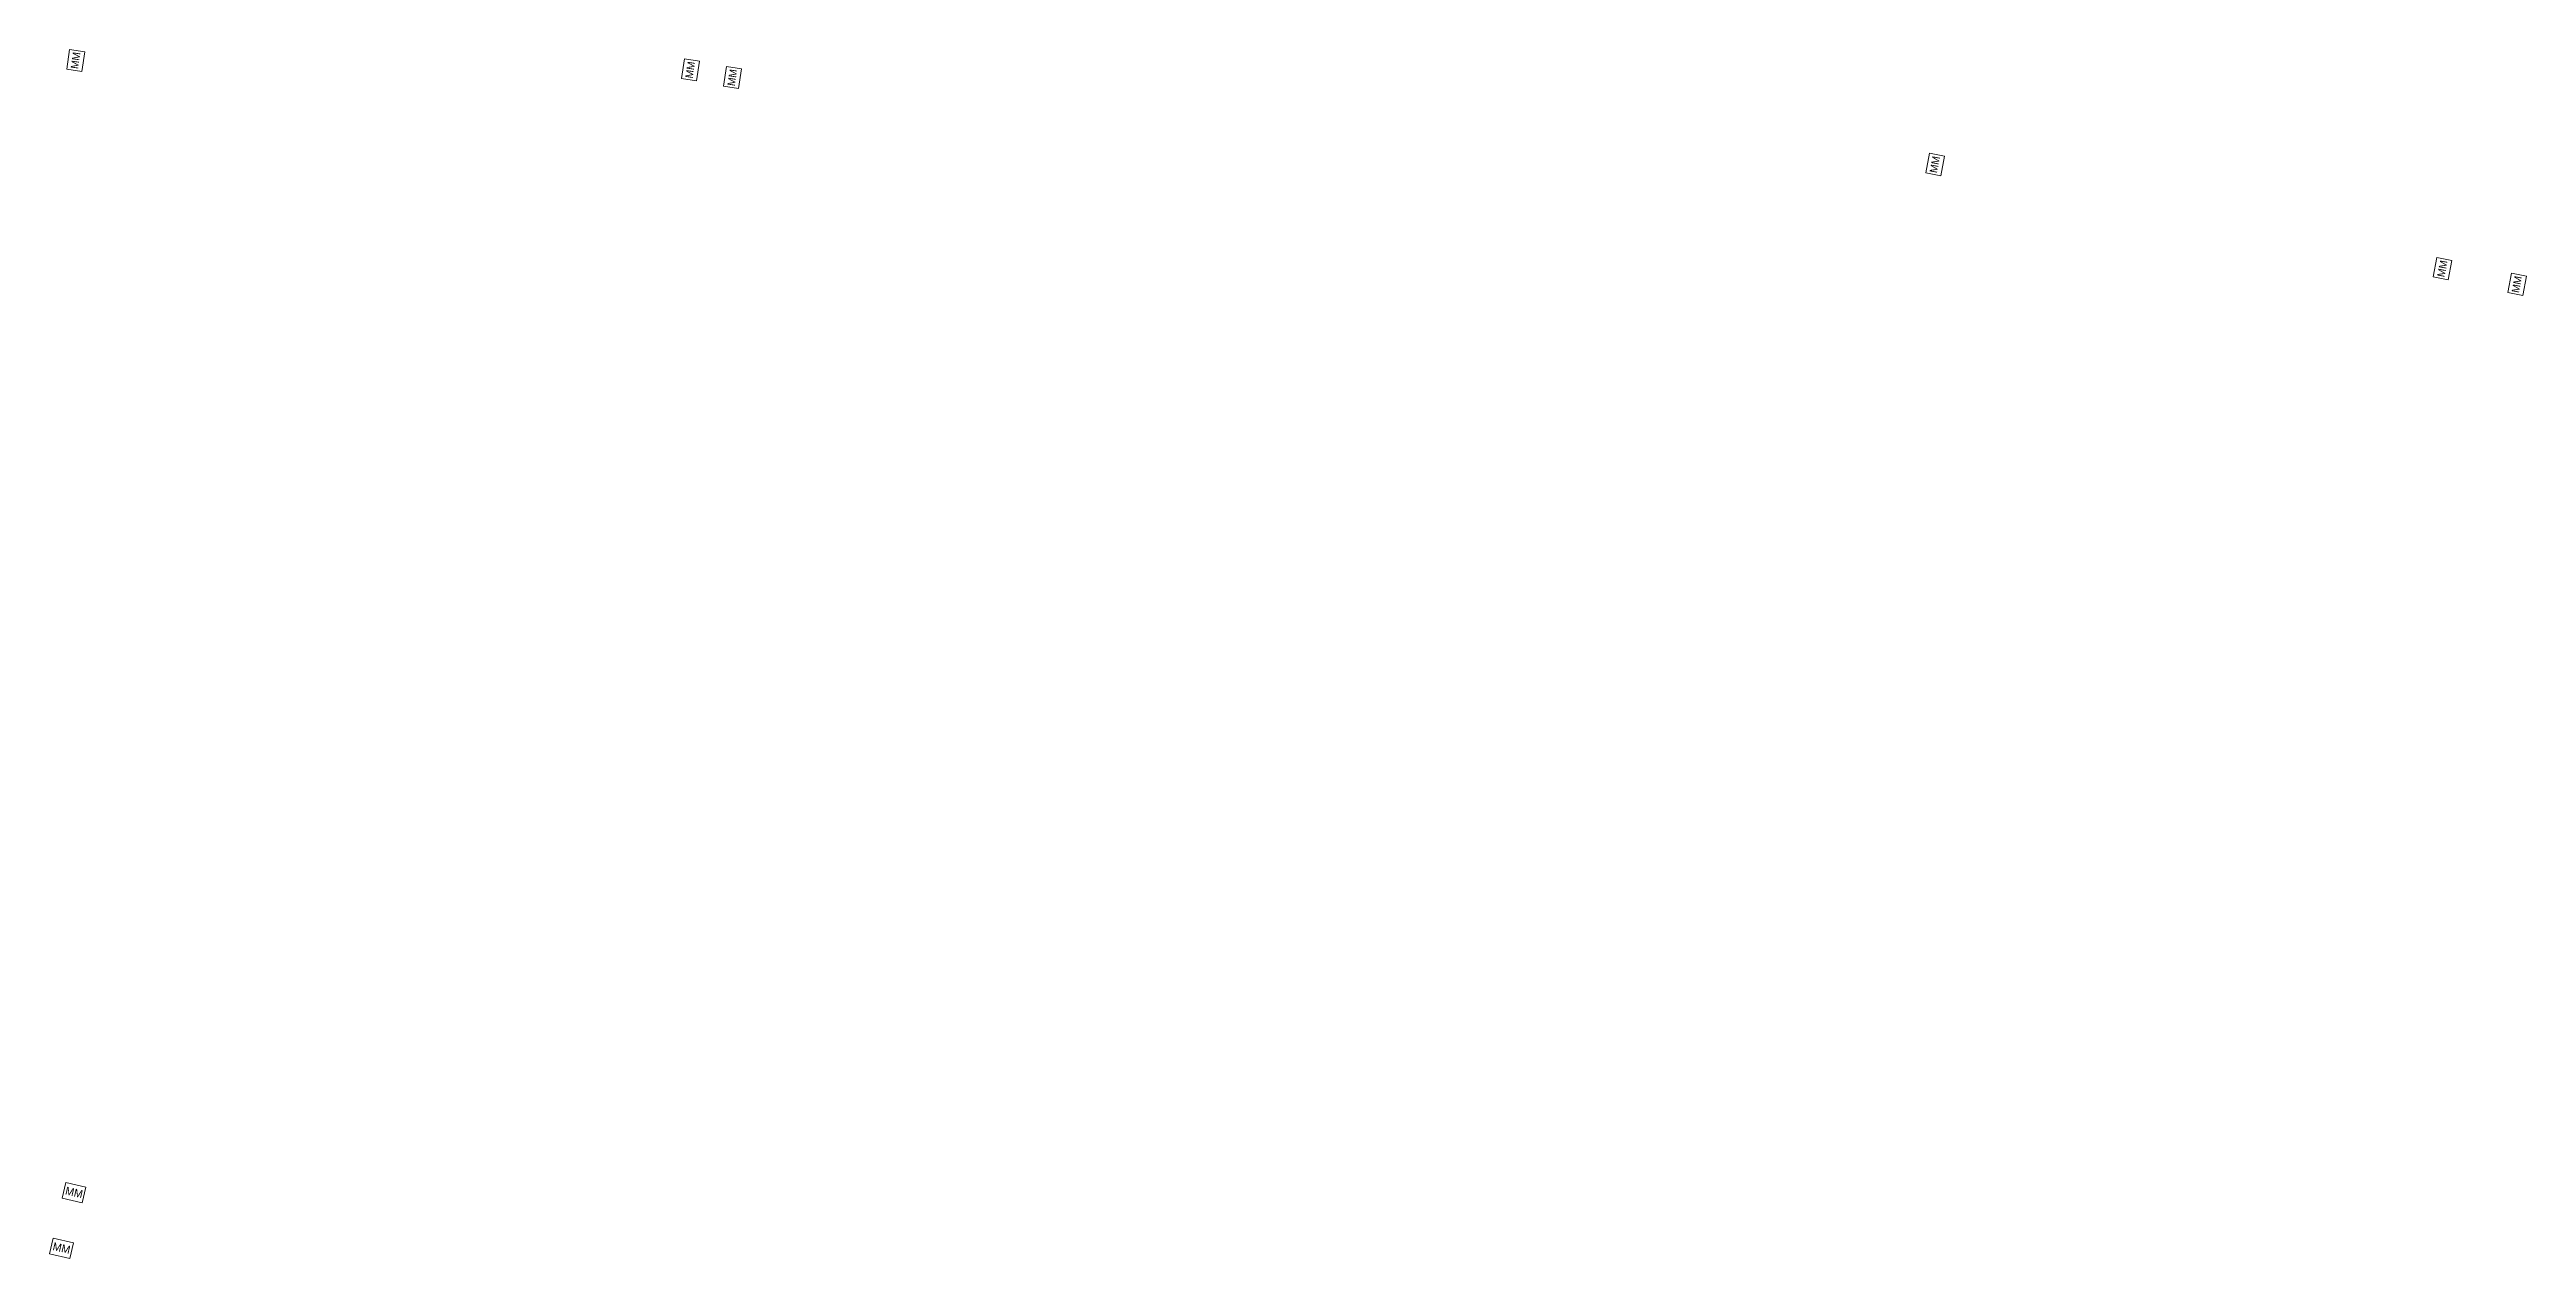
# Model space of a CAD drawing. Extents: x -678889171 to 586587, y -792238163 to 335485.
# Drawn here: x -111059 to -71562, y 271226 to 290496 of the extents above; entities that cross this region are included whole.
import ezdxf
from ezdxf.enums import TextEntityAlignment as Align

# ---------------------------------------------------------------- set-up
doc = ezdxf.new("R2010")
doc.units = 0
doc.header["$MEASUREMENT"] = 0
doc.layers.add('25 EMBEDDED DATA', color=10, linetype='Continuous')
doc.layers.add('LC-FIR-BLOCK', color=4, linetype='Continuous')
doc.styles.add('STENCIL', font='stencil.shx')

# ---------------------------------------------------------------- blocks, each defined once
blk = doc.blocks.new('MM')
at = {"layer": 'LC-FIR-BLOCK', "color": 3, "lineweight": 0, "ltscale": 10}
blk.add_lwpolyline([(215259, 224513), (215575, 224513), (215575, 224269), (215259, 224269)], close=True, dxfattribs=at)
at = {"layer": 'LC-FIR-BLOCK', "color": 3, "style": 'STENCIL'}
blk.add_text('MM', height=120, dxfattribs=at).set_placement((215416, 224395), align=Align.MIDDLE_CENTER)

msp = doc.modelspace()

# ---------------------------------------------------------------- block references
at = {"layer": '25 EMBEDDED DATA', "color": 1}
for p, rotation in [((81024.5, 45332.6, 0), 81.86854610710141), ((98824.7, 34850.3, 0), 79.14723623474777), ((106917.6, 33190.4, 0), 79.14723623474777), ((108105.6, 32939.7, 0), 79.14723623474777)]:
    msp.add_blockref('MM', p, dxfattribs=dict(at, rotation=rotation))
at = {"layer": '25 EMBEDDED DATA', "color": 1, "extrusion": (-3.03449e-07, 1.49672e-07, 1), "rotation": 81.11700011629097}
for p in [(87596.2, 42689.7, 0), (88267.4, 42567.2, 0)]:
    msp.add_blockref('MM', p, dxfattribs=at)
at = {"layer": '25 EMBEDDED DATA', "color": 1, "xscale": -1.048276041081589, "yscale": 1.048276041081588, "zscale": 1.048276041081588, "rotation": 346.9616598855606}
for p in [(56258.4, -7829.8, 0), (56058.6, -8716.5, 0)]:
    msp.add_blockref('MM', p, dxfattribs=at)

doc.saveas('drawing.dxf')
